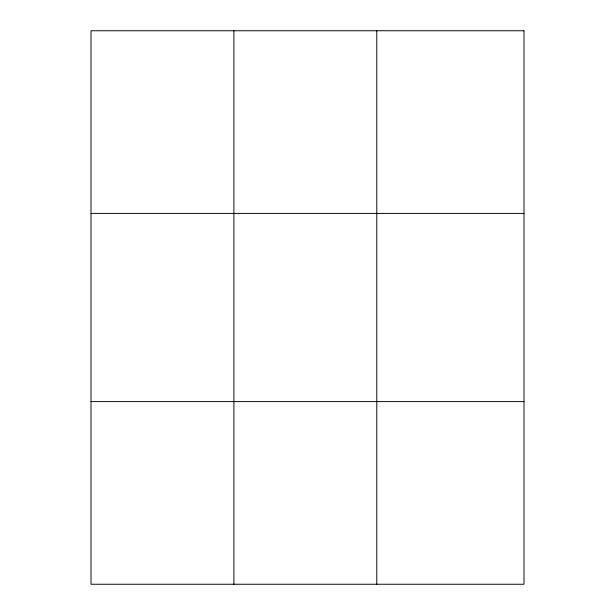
<?xml version="1.0" encoding="UTF-8"?>
<svg xmlns="http://www.w3.org/2000/svg" width="615" height="615" viewBox="0 0 615 615"><rect width="100%" height="100%" fill="white"/><g stroke="black" fill="none" stroke-linecap="round" stroke-linejoin="round"><path stroke-width="0.92" d="M233.892 584.25L233.892 30.75M376.78 584.25L376.78 30.75M91.005 213.405L523.995 213.405M91.005 401.595L523.995 401.595M523.995 30.75L523.995 584.25L91.005 584.25L91.005 30.75L523.995 30.75"/></g></svg>
